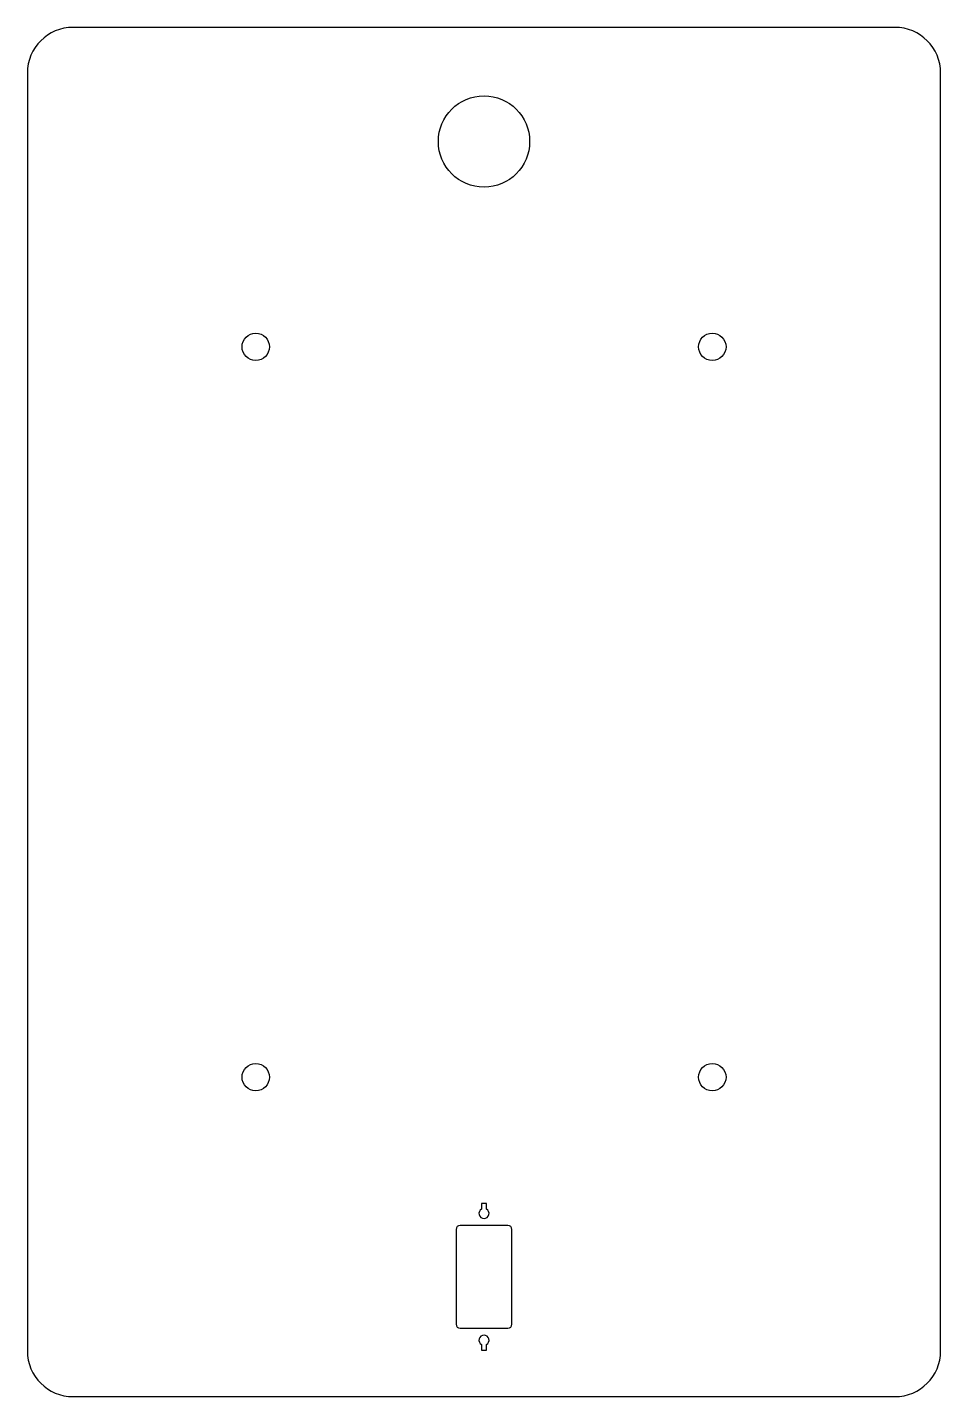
# Model space of a CAD drawing. Header units: millimetres. Extents: x -100 to 100, y -150 to 150.
import ezdxf

# ---------------------------------------------------------------- set-up
doc = ezdxf.new("R2010")
doc.units = ezdxf.units.MM

msp = doc.modelspace()

# ---------------------------------------------------------------- linework, layer by layer
at = {"color": 7, "linetype": 'Continuous', "lineweight": 25}
for p, q in [((90, 150), (-90, 150)), ((-100, 140), (-100, -140)), ((100, -140), (100, 140)), ((0.55, -107.7), (-0.55, -107.7)), ((-0.55, -107.7), (-0.55, -108.9)), ((0.55, -108.9), (0.55, -107.7)), ((-6.1, -113.35), (-6.1, -134.15)), ((5.25, -112.5), (-5.25, -112.5)), ((6.1, -134.15), (6.1, -113.35)), ((-5.25, -135), (5.25, -135)), ((-0.55, -138.6), (-0.55, -139.8)), ((-0.55, -139.8), (0.55, -139.8)), ((0.55, -139.8), (0.55, -138.6)), ((-90, -150), (90, -150))]:
    msp.add_line(p, q, dxfattribs=at)
for centre, radius in [((0, 125), 10), ((-50, 80), 3), ((50, 80), 3), ((-50, -80), 3), ((50, -80), 3)]:
    msp.add_circle(centre, radius, dxfattribs=at)
for centre, radius, start, end in [((90, 140), 10, 0, 90), ((-90, 140), 10, 90, 180), ((0, -109.85), 1.1, 120, 60), ((-5.25, -113.35), 0.85, 90, 180), ((5.25, -113.35), 0.85, 0, 90), ((-5.25, -134.15), 0.85, 180, 270), ((5.25, -134.15), 0.85, 270, 0), ((0, -137.65), 1.1, 300, 240), ((-90, -140), 10, 180, 270), ((90, -140), 10, 270, 0)]:
    msp.add_arc(centre, radius, start, end, dxfattribs=at)

doc.saveas('drawing.dxf')
